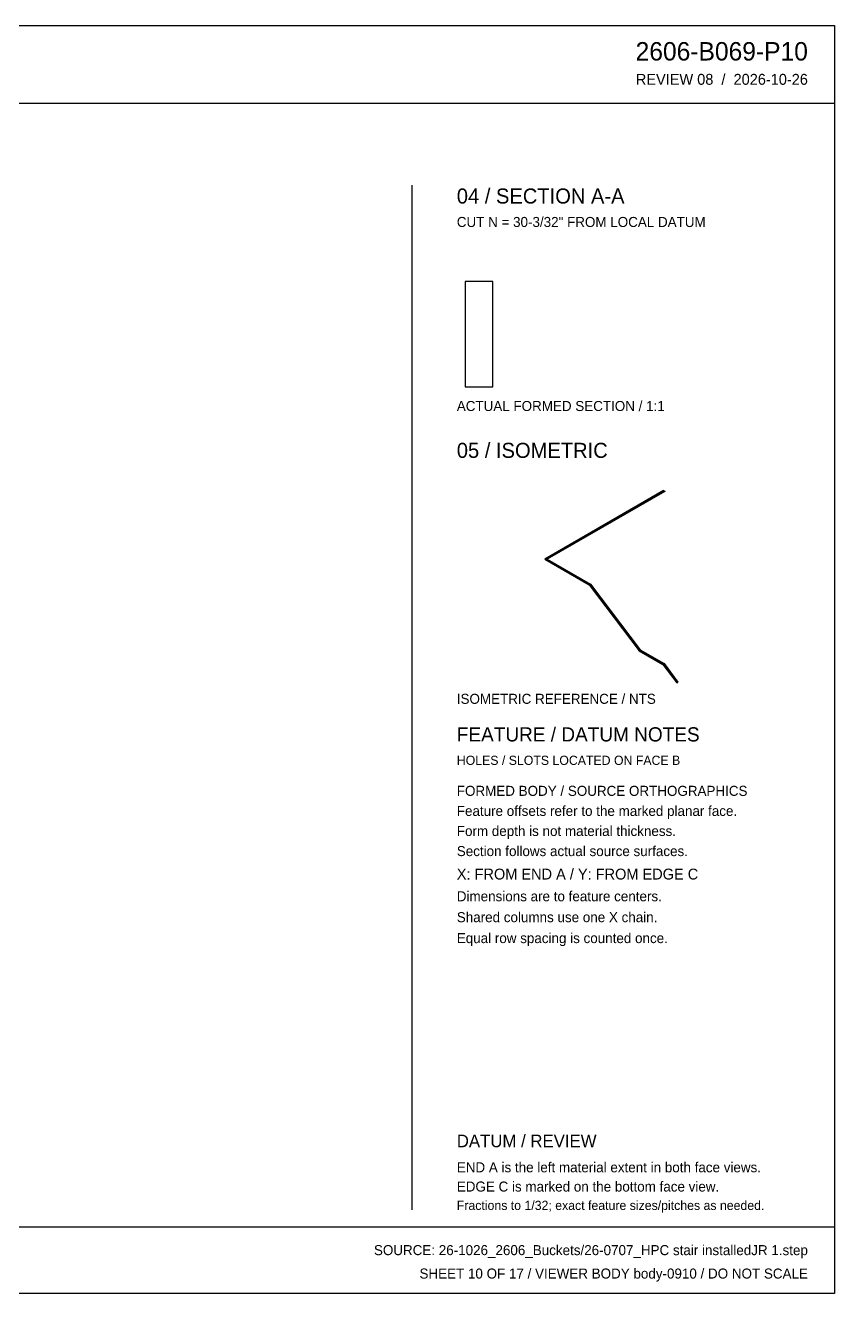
# Model space of a CAD drawing. Header units: inches. Extents: x 20 to 1442, y 20 to 926.
# Drawn here: x 863 to 1442, y 20 to 926 of the extents above; entities that cross this region are included whole.
import ezdxf
from ezdxf.enums import TextEntityAlignment as Align

# ---------------------------------------------------------------- set-up
doc = ezdxf.new("R2010")
doc.units = ezdxf.units.IN
doc.header["$MEASUREMENT"] = 0

msp = doc.modelspace()

# ---------------------------------------------------------------- linework, layer by layer
at = {"layer": 'OUTLINE'}
for p, q in [((20.31, 925.69), (1441.69, 925.69)), ((1441.69, 925.69), (1441.69, 20.31)), ((20.31, 870.15), (1441.69, 870.15)), ((1139.5, 811.62), (1139.5, 80.03)), ((1197.52, 742.94), (1177.72, 742.94)), ((1177.72, 742.94), (1177.72, 667.69)), ((1197.52, 667.69), (1197.52, 742.94)), ((1177.72, 667.69), (1197.52, 667.69)), ((1319.47, 593.64), (1234.75, 544.73)), ((1319.47, 593.51), (1234.75, 544.59)), ((1320.28, 593.17), (1236.37, 544.73)), ((1320.28, 593.04), (1236.37, 544.59)), ((1319.47, 593.51), (1319.47, 593.64)), ((1319.47, 593.64), (1320.28, 593.17)), ((1320.28, 593.04), (1319.47, 593.51)), ((1320.28, 593.17), (1320.28, 593.04)), ((1234.75, 544.73), (1266.45, 526.43)), ((1236.37, 544.73), (1234.75, 544.73)), ((1234.75, 544.73), (1234.75, 544.59)), ((1234.75, 544.59), (1236.37, 544.59)), ((1234.75, 544.59), (1266.41, 526.31)), ((1236.11, 543.99), (1236.1, 543.98)), ((1236.1, 543.98), (1236.1, 543.98)), ((1236.1, 543.98), (1236.1, 543.98)), ((1236.1, 543.98), (1236.1, 543.98)), ((1236.1, 543.98), (1236.1, 543.97)), ((1236.1, 543.97), (1236.1, 543.97)), ((1236.1, 543.97), (1236.1, 543.97)), ((1236.1, 543.97), (1236.1, 543.97)), ((1236.1, 543.97), (1236.1, 543.96)), ((1236.1, 543.96), (1236.1, 543.96)), ((1236.1, 543.96), (1236.1, 543.96)), ((1236.1, 543.96), (1236.1, 543.95)), ((1236.1, 543.95), (1236.1, 543.95)), ((1236.1, 543.95), (1236.1, 543.95)), ((1236.1, 543.95), (1236.1, 543.95)), ((1236.1, 543.95), (1236.1, 543.94)), ((1236.1, 543.94), (1236.1, 543.94)), ((1236.1, 543.94), (1236.1, 543.94)), ((1236.1, 543.94), (1236.1, 543.94)), ((1236.1, 543.94), (1236.11, 543.93)), ((1236.12, 544), (1236.11, 543.99)), ((1236.11, 543.99), (1236.11, 543.99)), ((1236.11, 543.99), (1236.11, 543.99)), ((1236.11, 543.99), (1236.11, 543.99)), ((1236.11, 543.93), (1236.11, 543.93)), ((1236.11, 543.93), (1236.11, 543.93)), ((1236.11, 543.93), (1236.11, 543.93)), ((1236.11, 543.93), (1236.12, 543.92)), ((1236.16, 544.02), (1236.12, 544)), ((1236.12, 544), (1236.12, 544)), ((1236.12, 544), (1236.12, 544)), ((1236.13, 544), (1236.12, 544)), ((1236.12, 543.92), (1236.12, 543.92)), ((1236.12, 543.92), (1236.12, 543.92)), ((1236.12, 543.92), (1236.13, 543.92)), ((1236.14, 544.01), (1236.13, 544)), ((1236.13, 544), (1236.13, 544)), ((1236.13, 543.92), (1236.13, 543.92)), ((1236.13, 543.92), (1236.14, 543.91)), ((1236.14, 544.1), (1236.14, 544.11)), ((1236.14, 544.11), (1236.15, 544.11)), ((1236.14, 544.09), (1236.14, 544.1)), ((1236.14, 544.1), (1236.14, 544.1)), ((1236.14, 544.1), (1236.14, 544.1)), ((1236.14, 544.1), (1236.14, 544.1)), ((1236.14, 544.1), (1236.14, 544.1)), ((1236.14, 544.1), (1236.14, 544.1)), ((1236.14, 544.08), (1236.14, 544.09)), ((1236.14, 544.09), (1236.14, 544.09)), ((1236.14, 544.09), (1236.14, 544.09)), ((1236.14, 544.09), (1236.14, 544.09)), ((1236.14, 544.09), (1236.14, 544.09)), ((1236.14, 544.09), (1236.14, 544.09)), ((1236.14, 544.09), (1236.14, 544.09)), ((1236.15, 544.08), (1236.14, 544.08)), ((1236.14, 544.08), (1236.14, 544.08)), ((1236.14, 544.08), (1236.14, 544.08)), ((1236.15, 544.02), (1236.14, 544.01)), ((1236.15, 544.01), (1236.14, 544.01)), ((1236.14, 544.01), (1236.14, 544.01)), ((1236.14, 544.01), (1236.14, 544.01)), ((1236.14, 544.01), (1236.14, 544.01)), ((1236.14, 544.01), (1236.14, 544.01)), ((1236.14, 544.01), (1236.14, 544.01)), ((1236.14, 544.01), (1236.14, 544.01)), ((1236.14, 544.01), (1236.14, 544.01)), ((1236.14, 544.01), (1236.14, 544.01)), ((1236.14, 544.01), (1236.14, 544)), ((1236.14, 544), (1236.14, 544)), ((1236.14, 544), (1236.14, 544)), ((1236.14, 544), (1236.14, 544)), ((1236.14, 544), (1236.14, 544)), ((1236.14, 544), (1236.14, 544)), ((1236.14, 544), (1236.14, 543.99)), ((1236.14, 543.99), (1236.14, 543.99)), ((1236.14, 543.99), (1236.14, 543.99)), ((1236.14, 543.99), (1236.14, 543.99)), ((1236.14, 543.99), (1236.15, 543.99)), ((1236.14, 543.91), (1236.14, 543.91)), ((1236.14, 543.91), (1236.14, 543.91)), ((1236.14, 543.91), (1236.15, 543.91)), ((1236.15, 544.11), (1236.16, 544.12)), ((1236.15, 544.11), (1236.15, 544.11)), ((1236.15, 544.11), (1236.15, 544.11)), ((1236.15, 544.11), (1236.15, 544.11)), ((1236.15, 544.11), (1236.15, 544.11)), ((1236.15, 544.11), (1236.15, 544.11)), ((1236.15, 544.11), (1236.15, 544.11)), ((1236.15, 544.07), (1236.15, 544.08)), ((1236.15, 544.08), (1236.15, 544.08)), ((1236.15, 544.08), (1236.15, 544.08)), ((1236.15, 544.08), (1236.15, 544.08)), ((1236.16, 544.07), (1236.15, 544.07)), ((1236.15, 544.07), (1236.15, 544.07)), ((1236.15, 544.07), (1236.15, 544.07)), ((1236.16, 544.02), (1236.15, 544.02)), ((1236.15, 544.02), (1236.15, 544.02)), ((1236.15, 544.02), (1236.15, 544.02)), ((1236.15, 544.02), (1236.15, 544.02)), ((1236.15, 544.02), (1236.15, 544.02)), ((1236.15, 544.02), (1236.15, 544.02)), ((1236.15, 544.02), (1236.15, 544.02)), ((1236.16, 544.01), (1236.15, 544.01)), ((1236.15, 544.01), (1236.15, 544.01)), ((1236.15, 543.99), (1236.15, 543.99)), ((1236.15, 543.99), (1236.15, 543.99)), ((1236.15, 543.99), (1236.15, 543.98)), ((1236.15, 543.98), (1236.15, 543.98)), ((1236.15, 543.98), (1236.15, 543.98)), ((1236.15, 543.98), (1236.15, 543.98)), ((1236.15, 543.98), (1236.16, 543.98)), ((1236.15, 543.91), (1236.15, 543.91)), ((1236.15, 543.91), (1236.16, 543.91)), ((1236.16, 544.12), (1236.16, 544.12)), ((1236.16, 544.12), (1236.16, 544.12)), ((1236.16, 544.12), (1236.16, 544.12)), ((1236.16, 544.12), (1236.16, 544.12)), ((1236.16, 544.12), (1236.17, 544.12)), ((1236.16, 544.12), (1236.16, 544.02)), ((1236.17, 544.07), (1236.16, 544.07)), ((1236.16, 544.07), (1236.16, 544.07)), ((1236.16, 544.07), (1236.16, 544.07)), ((1236.16, 544.07), (1236.16, 544.07)), ((1236.16, 544.07), (1236.16, 544.07)), ((1236.17, 544.03), (1236.16, 544.03)), ((1236.16, 544.03), (1236.16, 544.03)), ((1236.16, 544.03), (1236.16, 544.03)), ((1236.16, 544.03), (1236.16, 544.03)), ((1236.16, 544.03), (1236.16, 544.02)), ((1236.17, 544.02), (1236.16, 544.01)), ((1236.16, 544.01), (1236.16, 544.01)), ((1236.16, 543.98), (1236.16, 543.98)), ((1236.16, 543.98), (1236.16, 543.98)), ((1236.16, 543.98), (1236.16, 543.98)), ((1236.16, 543.98), (1236.16, 543.98)), ((1236.16, 543.98), (1236.17, 543.97)), ((1236.16, 543.91), (1236.16, 543.91)), ((1236.16, 543.91), (1236.17, 543.9)), ((1236.17, 544.12), (1236.17, 544.12)), ((1236.17, 544.12), (1236.17, 544.12)), ((1236.17, 544.12), (1236.17, 544.12)), ((1236.17, 544.12), (1236.18, 544.12)), ((1236.17, 544.06), (1236.17, 544.07)), ((1236.18, 544.06), (1236.17, 544.06)), ((1236.17, 544.06), (1236.17, 544.06)), ((1236.17, 544.06), (1236.17, 544.06)), ((1236.18, 544.03), (1236.17, 544.03)), ((1236.17, 544.03), (1236.17, 544.03)), ((1236.17, 544.03), (1236.17, 544.03)), ((1236.17, 544.03), (1236.17, 544.03)), ((1236.18, 544.02), (1236.17, 544.02)), ((1236.17, 544.02), (1236.17, 544.02)), ((1236.17, 543.97), (1236.17, 543.97)), ((1236.17, 543.97), (1236.17, 543.97)), ((1236.17, 543.97), (1236.17, 543.97)), ((1236.17, 543.97), (1236.18, 543.97)), ((1236.17, 543.9), (1236.17, 543.9)), ((1236.17, 543.9), (1236.18, 543.9)), ((1236.18, 544.12), (1236.18, 544.12)), ((1236.18, 544.12), (1236.18, 544.12)), ((1236.18, 544.12), (1236.18, 544.12)), ((1236.18, 544.12), (1236.19, 544.12)), ((1236.19, 544.06), (1236.18, 544.06)), ((1236.18, 544.06), (1236.18, 544.06)), ((1236.18, 544.06), (1236.18, 544.06)), ((1236.18, 544.06), (1236.18, 544.06)), ((1236.19, 544.03), (1236.18, 544.03)), ((1236.18, 544.03), (1236.18, 544.03)), ((1236.18, 544.03), (1236.18, 544.03)), ((1236.18, 544.03), (1236.18, 544.03)), ((1236.19, 544.02), (1236.18, 544.02)), ((1236.18, 544.02), (1236.18, 544.02)), ((1236.18, 543.97), (1236.18, 543.97)), ((1236.18, 543.97), (1236.18, 543.97)), ((1236.18, 543.97), (1236.18, 543.97)), ((1236.18, 543.97), (1236.19, 543.97)), ((1236.18, 543.9), (1236.18, 543.9)), ((1236.18, 543.9), (1236.19, 543.9)), ((1236.19, 544.12), (1236.2, 544.12)), ((1236.19, 544.12), (1236.19, 544.12)), ((1236.19, 544.12), (1236.19, 544.12)), ((1236.2, 544.06), (1236.19, 544.06)), ((1236.19, 544.06), (1236.19, 544.06)), ((1236.19, 544.06), (1236.19, 544.06)), ((1236.2, 544.03), (1236.19, 544.03)), ((1236.19, 544.03), (1236.19, 544.03)), ((1236.19, 544.03), (1236.19, 544.03)), ((1236.2, 544.02), (1236.19, 544.02)), ((1236.19, 544.02), (1236.19, 544.02)), ((1236.19, 543.97), (1236.19, 543.97)), ((1236.19, 543.97), (1236.19, 543.97)), ((1236.19, 543.97), (1236.2, 543.97)), ((1236.19, 543.9), (1236.19, 543.9)), ((1236.19, 543.9), (1236.2, 543.9)), ((1236.2, 544.12), (1236.2, 544.12)), ((1236.2, 544.12), (1236.2, 544.12)), ((1236.2, 544.12), (1236.2, 544.12)), ((1236.2, 544.12), (1236.21, 544.12)), ((1236.21, 544.06), (1236.2, 544.06)), ((1236.2, 544.06), (1236.2, 544.06)), ((1236.2, 544.06), (1236.2, 544.06)), ((1236.2, 544.06), (1236.2, 544.06)), ((1236.21, 544.03), (1236.2, 544.03)), ((1236.2, 544.03), (1236.2, 544.03)), ((1236.2, 544.03), (1236.2, 544.03)), ((1236.2, 544.03), (1236.2, 544.03)), ((1236.21, 544.02), (1236.2, 544.02)), ((1236.2, 544.02), (1236.2, 544.02)), ((1236.2, 543.97), (1236.2, 543.97)), ((1236.2, 543.97), (1236.2, 543.97)), ((1236.2, 543.97), (1236.2, 543.97)), ((1236.2, 543.97), (1236.21, 543.97)), ((1236.2, 543.9), (1236.2, 543.9)), ((1236.2, 543.9), (1236.21, 543.9)), ((1236.21, 544.12), (1236.21, 544.12)), ((1236.21, 544.12), (1236.21, 544.12)), ((1236.21, 544.12), (1236.21, 544.12)), ((1236.21, 544.12), (1236.22, 544.12)), ((1236.22, 544.06), (1236.21, 544.06)), ((1236.21, 544.06), (1236.21, 544.06)), ((1236.21, 544.06), (1236.21, 544.06)), ((1236.21, 544.06), (1236.21, 544.06)), ((1236.22, 544.03), (1236.21, 544.03)), ((1236.21, 544.03), (1236.21, 544.03)), ((1236.21, 544.03), (1236.21, 544.03)), ((1236.21, 544.03), (1236.21, 544.03)), ((1236.22, 544.02), (1236.21, 544.02)), ((1236.21, 544.02), (1236.21, 544.02)), ((1236.21, 544.02), (1236.21, 544.02)), ((1236.21, 543.97), (1236.21, 543.97)), ((1236.21, 543.97), (1236.21, 543.97)), ((1236.21, 543.97), (1236.21, 543.97)), ((1236.21, 543.97), (1236.22, 543.97)), ((1236.21, 543.9), (1236.21, 543.9)), ((1236.21, 543.9), (1236.21, 543.9)), ((1236.21, 543.9), (1236.22, 543.9)), ((1236.22, 544.12), (1236.22, 544.12)), ((1236.22, 544.12), (1236.22, 544.12)), ((1236.22, 544.12), (1236.22, 544.12)), ((1236.22, 544.12), (1236.23, 544.12)), ((1236.23, 544.07), (1236.22, 544.07)), ((1236.22, 544.07), (1236.22, 544.06)), ((1236.22, 544.06), (1236.22, 544.06)), ((1236.22, 544.06), (1236.22, 544.06)), ((1236.23, 544.03), (1236.22, 544.03)), ((1236.22, 544.03), (1236.22, 544.03)), ((1236.22, 544.03), (1236.22, 544.03)), ((1236.22, 544.03), (1236.22, 544.03)), ((1236.23, 544.01), (1236.22, 544.02)), ((1236.22, 544.02), (1236.22, 544.02)), ((1236.22, 543.97), (1236.23, 543.98)), ((1236.22, 543.97), (1236.22, 543.97)), ((1236.22, 543.97), (1236.22, 543.97)), ((1236.22, 543.97), (1236.22, 543.97)), ((1236.22, 543.9), (1236.23, 543.91)), ((1236.22, 543.9), (1236.22, 543.9)), ((1236.23, 544.12), (1236.23, 544.12)), ((1236.23, 544.12), (1236.23, 544.12)), ((1236.23, 544.12), (1236.23, 544.12)), ((1236.23, 544.12), (1236.23, 544.12)), ((1236.23, 544.12), (1236.24, 544.11)), ((1236.23, 544.07), (1236.23, 544.07)), ((1236.23, 544.07), (1236.23, 544.07)), ((1236.23, 544.07), (1236.23, 544.07)), ((1236.23, 544.07), (1236.23, 544.07)), ((1236.24, 544.07), (1236.23, 544.07)), ((1236.23, 544.07), (1236.23, 543.98)), ((1236.23, 544.02), (1236.23, 544.03)), ((1236.23, 544.03), (1236.23, 544.03)), ((1236.23, 544.03), (1236.23, 544.03)), ((1236.23, 544.03), (1236.23, 544.03)), ((1236.24, 544.02), (1236.23, 544.02)), ((1236.24, 544.01), (1236.23, 544.01)), ((1236.23, 544.01), (1236.23, 544.01)), ((1236.23, 543.98), (1236.24, 543.98)), ((1236.23, 543.98), (1236.27, 543.92)), ((1236.23, 543.98), (1236.23, 543.98)), ((1236.23, 543.98), (1236.23, 543.98)), ((1236.23, 543.98), (1236.23, 543.98)), ((1236.23, 543.98), (1236.23, 543.98)), ((1236.23, 543.91), (1236.23, 543.91)), ((1236.23, 543.91), (1236.24, 543.91)), ((1236.24, 544.11), (1236.24, 544.11)), ((1236.24, 544.11), (1236.24, 544.11)), ((1236.24, 544.11), (1236.24, 544.11)), ((1236.24, 544.11), (1236.24, 544.11)), ((1236.24, 544.11), (1236.24, 544.11)), ((1236.24, 544.11), (1236.25, 544.11)), ((1236.25, 544.08), (1236.24, 544.08)), ((1236.24, 544.08), (1236.24, 544.08)), ((1236.24, 544.08), (1236.24, 544.08)), ((1236.24, 544.08), (1236.24, 544.07)), ((1236.24, 544.07), (1236.24, 544.07)), ((1236.24, 544.07), (1236.24, 544.07)), ((1236.25, 544.02), (1236.24, 544.02)), ((1236.24, 544.02), (1236.24, 544.02)), ((1236.24, 544.02), (1236.24, 544.02)), ((1236.24, 544.02), (1236.24, 544.02)), ((1236.24, 544.02), (1236.24, 544.02)), ((1236.24, 544.02), (1236.24, 544.02)), ((1236.25, 544.01), (1236.24, 544.01)), ((1236.24, 544.01), (1236.24, 544.01)), ((1236.24, 543.98), (1236.24, 543.99)), ((1236.24, 543.99), (1236.24, 543.99)), ((1236.24, 543.99), (1236.25, 543.99)), ((1236.24, 543.98), (1236.24, 543.98)), ((1236.24, 543.98), (1236.24, 543.98)), ((1236.24, 543.98), (1236.24, 543.98)), ((1236.24, 543.91), (1236.24, 543.91)), ((1236.24, 543.91), (1236.25, 543.91)), ((1236.25, 544.11), (1236.25, 544.11)), ((1236.25, 544.11), (1236.25, 544.1)), ((1236.25, 544.1), (1236.25, 544.1)), ((1236.25, 544.1), (1236.25, 544.1)), ((1236.25, 544.1), (1236.25, 544.1)), ((1236.25, 544.1), (1236.25, 544.1)), ((1236.25, 544.1), (1236.25, 544.1)), ((1236.25, 544.1), (1236.25, 544.09)), ((1236.25, 544.09), (1236.25, 544.09)), ((1236.25, 544.09), (1236.25, 544.09)), ((1236.25, 544.09), (1236.25, 544.09)), ((1236.25, 544.09), (1236.25, 544.09)), ((1236.25, 544.09), (1236.25, 544.09)), ((1236.25, 544.09), (1236.25, 544.09)), ((1236.25, 544.09), (1236.25, 544.08)), ((1236.25, 544.08), (1236.25, 544.08)), ((1236.25, 544.08), (1236.25, 544.08)), ((1236.25, 544.08), (1236.25, 544.08)), ((1236.25, 544.01), (1236.25, 544.02)), ((1236.25, 544), (1236.25, 544.01)), ((1236.25, 544.01), (1236.25, 544.01)), ((1236.25, 544.01), (1236.25, 544.01)), ((1236.25, 544.01), (1236.25, 544.01)), ((1236.25, 544.01), (1236.25, 544.01)), ((1236.25, 544.01), (1236.25, 544.01)), ((1236.25, 544.01), (1236.25, 544.01)), ((1236.26, 544), (1236.25, 544.01)), ((1236.25, 544.01), (1236.25, 544.01)), ((1236.25, 544.01), (1236.25, 544.01)), ((1236.25, 543.99), (1236.25, 544)), ((1236.25, 544), (1236.25, 544)), ((1236.25, 544), (1236.25, 544)), ((1236.25, 544), (1236.25, 544)), ((1236.25, 544), (1236.25, 544)), ((1236.25, 544), (1236.25, 544)), ((1236.25, 543.99), (1236.25, 543.99)), ((1236.25, 543.99), (1236.25, 543.99)), ((1236.25, 543.99), (1236.25, 543.99)), ((1236.25, 543.99), (1236.25, 543.99)), ((1236.25, 543.91), (1236.26, 543.92)), ((1236.25, 543.91), (1236.25, 543.91)), ((1236.25, 543.91), (1236.25, 543.91)), ((1236.27, 544), (1236.26, 544)), ((1236.26, 544), (1236.26, 544)), ((1236.26, 543.92), (1236.26, 543.92)), ((1236.26, 543.92), (1236.27, 543.92)), ((1236.28, 543.99), (1236.27, 544)), ((1236.27, 544), (1236.27, 544)), ((1236.27, 544), (1236.27, 544)), ((1236.27, 543.92), (1236.28, 543.93)), ((1236.27, 543.92), (1236.27, 543.92)), ((1236.27, 543.92), (1236.27, 543.92)), ((1236.29, 543.98), (1236.28, 543.99)), ((1236.28, 543.99), (1236.28, 543.99)), ((1236.28, 543.99), (1236.28, 543.99)), ((1236.28, 543.99), (1236.28, 543.99)), ((1236.28, 543.93), (1236.29, 543.94)), ((1236.28, 543.93), (1236.28, 543.93)), ((1236.28, 543.93), (1236.28, 543.93)), ((1236.28, 543.93), (1236.28, 543.93)), ((1236.29, 543.97), (1236.29, 543.98)), ((1236.29, 543.98), (1236.29, 543.98)), ((1236.29, 543.98), (1236.29, 543.98)), ((1236.29, 543.98), (1236.29, 543.98)), ((1236.3, 543.96), (1236.29, 543.97)), ((1236.29, 543.97), (1236.29, 543.97)), ((1236.29, 543.97), (1236.29, 543.97)), ((1236.29, 543.97), (1236.29, 543.97)), ((1236.29, 543.95), (1236.3, 543.96)), ((1236.29, 543.94), (1236.29, 543.95)), ((1236.29, 543.95), (1236.29, 543.95)), ((1236.29, 543.95), (1236.29, 543.95)), ((1236.29, 543.95), (1236.29, 543.95)), ((1236.29, 543.94), (1236.29, 543.94)), ((1236.29, 543.94), (1236.29, 543.94)), ((1236.29, 543.94), (1236.29, 543.94)), ((1236.3, 543.96), (1236.3, 543.96)), ((1236.3, 543.96), (1236.3, 543.96)), ((1236.37, 544.59), (1236.37, 544.73)), ((1236.37, 544.73), (1267.25, 526.89)), ((1236.37, 544.59), (1267.22, 526.78)), ((1236.57, 544.25), (1236.56, 544.25)), ((1236.56, 544.25), (1236.56, 544.25)), ((1236.56, 544.25), (1236.56, 544.24)), ((1236.56, 544.24), (1236.56, 544.24)), ((1236.56, 544.24), (1236.56, 544.24)), ((1236.56, 544.24), (1236.56, 544.23)), ((1236.56, 544.23), (1236.56, 544.23)), ((1236.56, 544.23), (1236.56, 544.23)), ((1236.56, 544.23), (1236.56, 544.23)), ((1236.56, 544.23), (1236.56, 544.22)), ((1236.56, 544.22), (1236.56, 544.22)), ((1236.56, 544.22), (1236.56, 544.22)), ((1236.56, 544.22), (1236.56, 544.21)), ((1236.56, 544.21), (1236.56, 544.21)), ((1236.56, 544.21), (1236.56, 544.21)), ((1236.56, 544.21), (1236.56, 544.21)), ((1236.56, 544.21), (1236.56, 544.2)), ((1236.56, 544.2), (1236.57, 544.2)), ((1236.58, 544.26), (1236.57, 544.26)), ((1236.57, 544.26), (1236.57, 544.26)), ((1236.57, 544.26), (1236.57, 544.25)), ((1236.57, 544.25), (1236.57, 544.25)), ((1236.57, 544.2), (1236.57, 544.2)), ((1236.57, 544.2), (1236.57, 544.2)), ((1236.57, 544.2), (1236.57, 544.19)), ((1236.57, 544.19), (1236.58, 544.19)), ((1236.59, 544.27), (1236.58, 544.27)), ((1236.58, 544.27), (1236.58, 544.26)), ((1236.58, 544.26), (1236.58, 544.26)), ((1236.58, 544.19), (1236.58, 544.19)), ((1236.58, 544.19), (1236.58, 544.19)), ((1236.58, 544.19), (1236.59, 544.19)), ((1236.62, 544.29), (1236.59, 544.27)), ((1236.6, 544.27), (1236.59, 544.27)), ((1236.59, 544.27), (1236.59, 544.27)), ((1236.59, 544.27), (1236.59, 544.27)), ((1236.59, 544.19), (1236.59, 544.18)), ((1236.59, 544.18), (1236.59, 544.18)), ((1236.59, 544.18), (1236.6, 544.18)), ((1236.6, 544.36), (1236.6, 544.37)), ((1236.6, 544.37), (1236.6, 544.37)), ((1236.6, 544.37), (1236.6, 544.37)), ((1236.6, 544.37), (1236.6, 544.37)), ((1236.6, 544.37), (1236.61, 544.37)), ((1236.6, 544.35), (1236.6, 544.36)), ((1236.6, 544.36), (1236.6, 544.36)), ((1236.6, 544.36), (1236.6, 544.36)), ((1236.6, 544.36), (1236.6, 544.36)), ((1236.6, 544.36), (1236.6, 544.36)), ((1236.6, 544.36), (1236.6, 544.36)), ((1236.61, 544.35), (1236.6, 544.35)), ((1236.6, 544.35), (1236.6, 544.35)), ((1236.6, 544.35), (1236.6, 544.35)), ((1236.6, 544.35), (1236.6, 544.35)), ((1236.6, 544.35), (1236.6, 544.35)), ((1236.61, 544.28), (1236.6, 544.28)), ((1236.6, 544.28), (1236.6, 544.28)), ((1236.6, 544.28), (1236.6, 544.28)), ((1236.6, 544.28), (1236.6, 544.27)), ((1236.61, 544.28), (1236.6, 544.28)), ((1236.6, 544.28), (1236.6, 544.27)), ((1236.6, 544.27), (1236.6, 544.27)), ((1236.6, 544.27), (1236.6, 544.27)), ((1236.6, 544.27), (1236.6, 544.27)), ((1236.6, 544.27), (1236.6, 544.27)), ((1236.6, 544.27), (1236.6, 544.27)), ((1236.6, 544.27), (1236.6, 544.27)), ((1236.6, 544.27), (1236.6, 544.26)), ((1236.6, 544.27), (1236.6, 544.27)), ((1236.6, 544.26), (1236.6, 544.26)), ((1236.6, 544.26), (1236.6, 544.26)), ((1236.6, 544.26), (1236.6, 544.26)), ((1236.6, 544.26), (1236.6, 544.26)), ((1236.6, 544.26), (1236.61, 544.26)), ((1236.6, 544.18), (1236.6, 544.18)), ((1236.6, 544.18), (1236.6, 544.18)), ((1236.6, 544.18), (1236.61, 544.18)), ((1236.61, 544.37), (1236.61, 544.38)), ((1236.61, 544.38), (1236.61, 544.38)), ((1236.61, 544.38), (1236.61, 544.38)), ((1236.61, 544.38), (1236.61, 544.38)), ((1236.61, 544.38), (1236.62, 544.38)), ((1236.61, 544.37), (1236.61, 544.37)), ((1236.61, 544.37), (1236.61, 544.37)), ((1236.61, 544.34), (1236.61, 544.35)), ((1236.61, 544.35), (1236.61, 544.35)), ((1236.62, 544.34), (1236.61, 544.34)), ((1236.61, 544.34), (1236.61, 544.34)), ((1236.61, 544.34), (1236.61, 544.34)), ((1236.61, 544.34), (1236.61, 544.34)), ((1236.61, 544.34), (1236.61, 544.34)), ((1236.62, 544.29), (1236.61, 544.29)), ((1236.61, 544.29), (1236.61, 544.29)), ((1236.61, 544.29), (1236.61, 544.29)), ((1236.61, 544.29), (1236.61, 544.28)), ((1236.61, 544.28), (1236.61, 544.28)), ((1236.61, 544.28), (1236.61, 544.28)), ((1236.61, 544.28), (1236.61, 544.28)), ((1236.62, 544.28), (1236.61, 544.28)), ((1236.61, 544.28), (1236.61, 544.28)), ((1236.61, 544.26), (1236.61, 544.25)), ((1236.61, 544.25), (1236.61, 544.25)), ((1236.61, 544.25), (1236.61, 544.25)), ((1236.61, 544.25), (1236.61, 544.25)), ((1236.61, 544.25), (1236.61, 544.25)), ((1236.61, 544.25), (1236.61, 544.25)), ((1236.61, 544.25), (1236.62, 544.25)), ((1236.61, 544.18), (1236.61, 544.17)), ((1236.61, 544.17), (1236.62, 544.17)), ((1236.62, 544.38), (1236.63, 544.39)), ((1236.62, 544.38), (1236.62, 544.38)), ((1236.62, 544.38), (1236.62, 544.38)), ((1236.62, 544.38), (1236.62, 544.38)), ((1236.62, 544.38), (1236.62, 544.29)), ((1236.62, 544.38), (1236.62, 544.38)), ((1236.62, 544.33), (1236.62, 544.34)), ((1236.62, 544.34), (1236.62, 544.34)), ((1236.62, 544.34), (1236.62, 544.34)), ((1236.63, 544.33), (1236.62, 544.33)), ((1236.62, 544.33), (1236.62, 544.33)), ((1236.62, 544.29), (1236.62, 544.29)), ((1236.63, 544.29), (1236.62, 544.29)), ((1236.62, 544.29), (1236.62, 544.29)), ((1236.62, 544.29), (1236.62, 544.29)), ((1236.62, 544.29), (1236.62, 544.29)), ((1236.63, 544.28), (1236.62, 544.28)), ((1236.62, 544.28), (1236.62, 544.28)), ((1236.62, 544.25), (1236.62, 544.25)), ((1236.62, 544.25), (1236.62, 544.24)), ((1236.62, 544.24), (1236.62, 544.24)), ((1236.62, 544.24), (1236.62, 544.24)), ((1236.62, 544.24), (1236.63, 544.24)), ((1236.62, 544.17), (1236.62, 544.17)), ((1236.62, 544.17), (1236.63, 544.17)), ((1236.63, 544.39), (1236.63, 544.39)), ((1236.63, 544.39), (1236.63, 544.39)), ((1236.63, 544.39), (1236.63, 544.39)), ((1236.63, 544.39), (1236.64, 544.39)), ((1236.64, 544.33), (1236.63, 544.33)), ((1236.63, 544.33), (1236.63, 544.33)), ((1236.63, 544.33), (1236.63, 544.33)), ((1236.63, 544.33), (1236.63, 544.33)), ((1236.64, 544.3), (1236.63, 544.3)), ((1236.63, 544.3), (1236.63, 544.3)), ((1236.63, 544.3), (1236.63, 544.3)), ((1236.63, 544.3), (1236.63, 544.29)), ((1236.64, 544.28), (1236.63, 544.28)), ((1236.63, 544.28), (1236.63, 544.28)), ((1236.63, 544.24), (1236.63, 544.24)), ((1236.63, 544.24), (1236.63, 544.24)), ((1236.63, 544.24), (1236.63, 544.24)), ((1236.63, 544.24), (1236.64, 544.24)), ((1236.63, 544.17), (1236.63, 544.17)), ((1236.63, 544.17), (1236.64, 544.17)), ((1236.64, 544.39), (1236.64, 544.39)), ((1236.64, 544.39), (1236.64, 544.39)), ((1236.64, 544.39), (1236.64, 544.39)), ((1236.64, 544.39), (1236.65, 544.39)), ((1236.65, 544.33), (1236.64, 544.33)), ((1236.64, 544.33), (1236.64, 544.33)), ((1236.64, 544.33), (1236.64, 544.33)), ((1236.64, 544.33), (1236.64, 544.33)), ((1236.65, 544.3), (1236.64, 544.3)), ((1236.64, 544.3), (1236.64, 544.3)), ((1236.64, 544.3), (1236.64, 544.3)), ((1236.64, 544.3), (1236.64, 544.3)), ((1236.65, 544.28), (1236.64, 544.28)), ((1236.64, 544.28), (1236.64, 544.28)), ((1236.64, 544.24), (1236.64, 544.24)), ((1236.64, 544.24), (1236.64, 544.24)), ((1236.64, 544.24), (1236.64, 544.24)), ((1236.64, 544.24), (1236.65, 544.24)), ((1236.64, 544.17), (1236.64, 544.17)), ((1236.64, 544.17), (1236.65, 544.17)), ((1236.65, 544.39), (1236.65, 544.39)), ((1236.65, 544.39), (1236.65, 544.39)), ((1236.65, 544.39), (1236.65, 544.39)), ((1236.65, 544.39), (1236.66, 544.39)), ((1236.66, 544.33), (1236.65, 544.33)), ((1236.65, 544.33), (1236.65, 544.33)), ((1236.65, 544.33), (1236.65, 544.33)), ((1236.65, 544.33), (1236.65, 544.33)), ((1236.66, 544.3), (1236.65, 544.3)), ((1236.65, 544.3), (1236.65, 544.3)), ((1236.65, 544.3), (1236.65, 544.3)), ((1236.65, 544.3), (1236.65, 544.3)), ((1236.66, 544.28), (1236.65, 544.28)), ((1236.65, 544.28), (1236.65, 544.28)), ((1236.65, 544.24), (1236.65, 544.24)), ((1236.65, 544.24), (1236.65, 544.24)), ((1236.65, 544.24), (1236.65, 544.24)), ((1236.65, 544.24), (1236.66, 544.24)), ((1236.65, 544.17), (1236.65, 544.17)), ((1236.65, 544.17), (1236.66, 544.17)), ((1236.66, 544.39), (1236.66, 544.39)), ((1236.66, 544.39), (1236.66, 544.39)), ((1236.66, 544.39), (1236.66, 544.39)), ((1236.66, 544.39), (1236.67, 544.39)), ((1236.67, 544.33), (1236.66, 544.33)), ((1236.66, 544.33), (1236.66, 544.33)), ((1236.66, 544.33), (1236.66, 544.33)), ((1236.66, 544.33), (1236.66, 544.33)), ((1236.67, 544.3), (1236.66, 544.3)), ((1236.66, 544.3), (1236.66, 544.3)), ((1236.66, 544.3), (1236.66, 544.3)), ((1236.66, 544.3), (1236.66, 544.3)), ((1236.67, 544.28), (1236.66, 544.28)), ((1236.66, 544.28), (1236.66, 544.28)), ((1236.66, 544.24), (1236.66, 544.24)), ((1236.66, 544.24), (1236.66, 544.24)), ((1236.66, 544.24), (1236.66, 544.24)), ((1236.66, 544.24), (1236.67, 544.24)), ((1236.66, 544.17), (1236.66, 544.17)), ((1236.66, 544.17), (1236.67, 544.17)), ((1236.67, 544.39), (1236.67, 544.39)), ((1236.67, 544.39), (1236.67, 544.39)), ((1236.67, 544.39), (1236.67, 544.39)), ((1236.67, 544.39), (1236.68, 544.39)), ((1236.68, 544.33), (1236.67, 544.33)), ((1236.67, 544.33), (1236.67, 544.33)), ((1236.67, 544.33), (1236.67, 544.33)), ((1236.67, 544.33), (1236.67, 544.33)), ((1236.68, 544.3), (1236.67, 544.3)), ((1236.67, 544.3), (1236.67, 544.3)), ((1236.67, 544.3), (1236.67, 544.3)), ((1236.67, 544.3), (1236.67, 544.3)), ((1236.68, 544.28), (1236.67, 544.28)), ((1236.67, 544.28), (1236.67, 544.28)), ((1236.67, 544.24), (1236.67, 544.24)), ((1236.67, 544.24), (1236.67, 544.24)), ((1236.67, 544.24), (1236.67, 544.24)), ((1236.67, 544.24), (1236.68, 544.24)), ((1236.67, 544.17), (1236.67, 544.17)), ((1236.67, 544.17), (1236.68, 544.17)), ((1236.68, 544.39), (1236.68, 544.39)), ((1236.68, 544.39), (1236.68, 544.39)), ((1236.68, 544.39), (1236.68, 544.39)), ((1236.68, 544.39), (1236.69, 544.39)), ((1236.69, 544.33), (1236.68, 544.33)), ((1236.68, 544.33), (1236.68, 544.33)), ((1236.68, 544.33), (1236.68, 544.33)), ((1236.68, 544.33), (1236.68, 544.33)), ((1236.69, 544.29), (1236.68, 544.3)), ((1236.68, 544.3), (1236.68, 544.3)), ((1236.68, 544.3), (1236.68, 544.3)), ((1236.68, 544.3), (1236.68, 544.3)), ((1236.69, 544.28), (1236.68, 544.28)), ((1236.68, 544.28), (1236.68, 544.28)), ((1236.68, 544.24), (1236.68, 544.24)), ((1236.68, 544.24), (1236.68, 544.24)), ((1236.68, 544.24), (1236.68, 544.24)), ((1236.68, 544.24), (1236.69, 544.24)), ((1236.68, 544.17), (1236.68, 544.17)), ((1236.68, 544.17), (1236.69, 544.17)), ((1236.69, 544.39), (1236.69, 544.38)), ((1236.69, 544.38), (1236.69, 544.38)), ((1236.69, 544.38), (1236.69, 544.38)), ((1236.69, 544.38), (1236.7, 544.38)), ((1236.7, 544.34), (1236.69, 544.34)), ((1236.69, 544.34), (1236.69, 544.33)), ((1236.69, 544.33), (1236.69, 544.33)), ((1236.69, 544.33), (1236.69, 544.33)), ((1236.7, 544.29), (1236.69, 544.29)), ((1236.69, 544.29), (1236.69, 544.29)), ((1236.69, 544.29), (1236.69, 544.29)), ((1236.69, 544.29), (1236.69, 544.29)), ((1236.7, 544.28), (1236.69, 544.28)), ((1236.69, 544.28), (1236.69, 544.28)), ((1236.69, 544.28), (1236.69, 544.28)), ((1236.69, 544.24), (1236.7, 544.25)), ((1236.69, 544.24), (1236.69, 544.24)), ((1236.69, 544.24), (1236.69, 544.24)), ((1236.69, 544.24), (1236.69, 544.24)), ((1236.69, 544.17), (1236.69, 544.17)), ((1236.69, 544.17), (1236.69, 544.17)), ((1236.69, 544.17), (1236.7, 544.17)), ((1236.7, 544.38), (1236.7, 544.38)), ((1236.7, 544.38), (1236.7, 544.38)), ((1236.7, 544.38), (1236.7, 544.38)), ((1236.7, 544.38), (1236.7, 544.38)), ((1236.7, 544.38), (1236.7, 544.38)), ((1236.7, 544.38), (1236.71, 544.37)), ((1236.71, 544.34), (1236.7, 544.34)), ((1236.7, 544.34), (1236.7, 544.34)), ((1236.7, 544.34), (1236.7, 544.34)), ((1236.7, 544.34), (1236.7, 544.34)), ((1236.7, 544.34), (1236.7, 544.34)), ((1236.7, 544.34), (1236.7, 544.34)), ((1236.7, 544.34), (1236.7, 544.25)), ((1236.7, 544.28), (1236.7, 544.29)), ((1236.7, 544.29), (1236.7, 544.29)), ((1236.7, 544.29), (1236.7, 544.29)), ((1236.7, 544.29), (1236.7, 544.29)), ((1236.7, 544.29), (1236.7, 544.29)), ((1236.71, 544.28), (1236.7, 544.28)), ((1236.7, 544.28), (1236.7, 544.28)), ((1236.71, 544.28), (1236.7, 544.28)), ((1236.7, 544.25), (1236.7, 544.25)), ((1236.7, 544.25), (1236.7, 544.25)), ((1236.7, 544.25), (1236.7, 544.25)), ((1236.7, 544.25), (1236.7, 544.25)), ((1236.7, 544.25), (1236.7, 544.25)), ((1236.7, 544.25), (1236.71, 544.25)), ((1236.7, 544.25), (1236.73, 544.19)), ((1236.7, 544.17), (1236.7, 544.18)), ((1236.7, 544.18), (1236.71, 544.18)), ((1236.71, 544.37), (1236.71, 544.37)), ((1236.71, 544.37), (1236.71, 544.37)), ((1236.71, 544.37), (1236.71, 544.37)), ((1236.71, 544.37), (1236.71, 544.37)), ((1236.71, 544.37), (1236.71, 544.37)), ((1236.71, 544.37), (1236.71, 544.37)), ((1236.71, 544.37), (1236.71, 544.36)), ((1236.71, 544.36), (1236.71, 544.36)), ((1236.71, 544.36), (1236.71, 544.36)), ((1236.71, 544.36), (1236.71, 544.36)), ((1236.71, 544.36), (1236.71, 544.36)), ((1236.71, 544.36), (1236.71, 544.36)), ((1236.71, 544.36), (1236.71, 544.35)), ((1236.71, 544.35), (1236.71, 544.35)), ((1236.71, 544.35), (1236.71, 544.35)), ((1236.71, 544.35), (1236.71, 544.35)), ((1236.71, 544.35), (1236.71, 544.35)), ((1236.71, 544.35), (1236.71, 544.35)), ((1236.71, 544.35), (1236.71, 544.35)), ((1236.71, 544.35), (1236.71, 544.34)), ((1236.71, 544.27), (1236.71, 544.28)), ((1236.71, 544.27), (1236.71, 544.28)), ((1236.71, 544.28), (1236.71, 544.28)), ((1236.71, 544.28), (1236.71, 544.28)), ((1236.71, 544.28), (1236.71, 544.28)), ((1236.71, 544.28), (1236.71, 544.28)), ((1236.71, 544.28), (1236.71, 544.28)), ((1236.72, 544.27), (1236.71, 544.27)), ((1236.71, 544.26), (1236.71, 544.27)), ((1236.71, 544.27), (1236.71, 544.27)), ((1236.71, 544.27), (1236.71, 544.27)), ((1236.71, 544.27), (1236.71, 544.27)), ((1236.71, 544.27), (1236.71, 544.27)), ((1236.71, 544.27), (1236.71, 544.27)), ((1236.71, 544.27), (1236.71, 544.27)), ((1236.71, 544.25), (1236.71, 544.26)), ((1236.71, 544.26), (1236.71, 544.26)), ((1236.71, 544.26), (1236.71, 544.26)), ((1236.71, 544.26), (1236.71, 544.26)), ((1236.71, 544.26), (1236.71, 544.26)), ((1236.71, 544.26), (1236.71, 544.26)), ((1236.71, 544.25), (1236.71, 544.25)), ((1236.71, 544.18), (1236.71, 544.18)), ((1236.71, 544.18), (1236.72, 544.18)), ((1236.73, 544.27), (1236.72, 544.27)), ((1236.72, 544.27), (1236.72, 544.27)), ((1236.72, 544.27), (1236.72, 544.27)), ((1236.72, 544.18), (1236.73, 544.19)), ((1236.72, 544.18), (1236.72, 544.18)), ((1236.72, 544.18), (1236.72, 544.18)), ((1236.73, 544.26), (1236.73, 544.27)), ((1236.73, 544.27), (1236.73, 544.27)), ((1236.74, 544.26), (1236.73, 544.26)), ((1236.73, 544.19), (1236.73, 544.19)), ((1236.73, 544.19), (1236.73, 544.19)), ((1236.73, 544.19), (1236.74, 544.19)), ((1236.74, 544.25), (1236.74, 544.26)), ((1236.74, 544.26), (1236.74, 544.26)), ((1236.74, 544.26), (1236.74, 544.26)), ((1236.75, 544.25), (1236.74, 544.25)), ((1236.74, 544.19), (1236.74, 544.2)), ((1236.74, 544.2), (1236.74, 544.2)), ((1236.74, 544.2), (1236.75, 544.2)), ((1236.74, 544.19), (1236.74, 544.19)), ((1236.75, 544.24), (1236.75, 544.25)), ((1236.75, 544.25), (1236.75, 544.25)), ((1236.75, 544.25), (1236.75, 544.25)), ((1236.76, 544.23), (1236.75, 544.24)), ((1236.75, 544.24), (1236.75, 544.24)), ((1236.75, 544.24), (1236.75, 544.24)), ((1236.75, 544.21), (1236.76, 544.22)), ((1236.75, 544.2), (1236.75, 544.21)), ((1236.75, 544.21), (1236.75, 544.21)), ((1236.75, 544.21), (1236.75, 544.21)), ((1236.75, 544.21), (1236.75, 544.21)), ((1236.75, 544.2), (1236.75, 544.2)), ((1236.76, 544.22), (1236.76, 544.23)), ((1236.76, 544.23), (1236.76, 544.23)), ((1236.76, 544.23), (1236.76, 544.23)), ((1236.76, 544.23), (1236.76, 544.23)), ((1236.76, 544.22), (1236.76, 544.22)), ((1236.76, 544.22), (1236.76, 544.22)), ((1266.41, 526.31), (1267.22, 526.78)), ((1266.45, 526.43), (1266.41, 526.31)), ((1266.41, 526.31), (1301.92, 479.3)), ((1267.25, 526.89), (1266.45, 526.43)), ((1266.45, 526.43), (1301.95, 479.41)), ((1267.22, 526.78), (1267.25, 526.89)), ((1267.22, 526.78), (1302.73, 479.76)), ((1267.25, 526.89), (1302.76, 479.88)), ((1302.76, 479.88), (1301.95, 479.41)), ((1302.73, 479.76), (1302.76, 479.88)), ((1302.76, 479.88), (1319.79, 470.04)), ((1301.92, 479.3), (1302.73, 479.76)), ((1301.95, 479.41), (1301.92, 479.3)), ((1301.92, 479.3), (1318.95, 469.46)), ((1301.95, 479.41), (1318.99, 469.58)), ((1302.73, 479.76), (1319.76, 469.93)), ((1318.95, 469.46), (1319.76, 469.93)), ((1318.99, 469.58), (1318.95, 469.46)), ((1318.95, 469.46), (1328.91, 456.28)), ((1319.79, 470.04), (1318.99, 469.58)), ((1318.99, 469.58), (1328.91, 456.44)), ((1319.76, 469.93), (1319.79, 470.04)), ((1319.76, 469.93), (1329.72, 456.74)), ((1319.79, 470.04), (1329.72, 456.9)), ((1329.72, 456.9), (1328.91, 456.44)), ((1328.91, 456.28), (1329.72, 456.74)), ((1328.91, 456.44), (1328.91, 456.28)), ((1329.72, 456.74), (1329.72, 456.9)), ((20.31, 68.08), (1441.69, 68.08)), ((1441.69, 20.31), (20.31, 20.31))]:
    msp.add_line(p, q, dxfattribs=at)

# ---------------------------------------------------------------- texts
at = {"layer": 'ANNOTATION'}
for s, height, p in [('2606-B069-P10', 13.1389, (1422.58, 900.61)), ('REVIEW 08  /  2026-10-26', 7.7639, (1422.58, 883.29)), ('SOURCE: 26-1026_2606_Buckets/26-0707_HPC stair installedJR 1.step', 7.1667, (1422.58, 47.78)), ('SHEET 10 OF 17 / VIEWER BODY body-0910 / DO NOT SCALE', 7.1667, (1422.58, 31.06))]:
    msp.add_text(s, height=height, dxfattribs=at).set_placement(p, align=Align.RIGHT)
for s, height, p in [('04 / SECTION A-A', 10.75, (1171.75, 798.49)), ('CUT N = 30-3/32" FROM LOCAL DATUM', 7.1667, (1171.75, 781.76)), ('ACTUAL FORMED SECTION / 1:1', 7.1667, (1171.75, 650.38)), ('05 / ISOMETRIC', 10.75, (1171.75, 616.93)), ('ISOMETRIC REFERENCE / NTS', 7.1667, (1171.75, 441.35)), ('FEATURE / DATUM NOTES', 10.1528, (1171.75, 414.47)), ('HOLES / SLOTS LOCATED ON FACE B', 6.5694, (1171.75, 397.75)), ('FORMED BODY / SOURCE ORTHOGRAPHICS', 7.1667, (1171.75, 375.65)), ('Feature offsets refer to the marked planar face.', 7.1667, (1171.75, 361.32)), ('Form depth is not material thickness.', 7.1667, (1171.75, 346.99)), ('Section follows actual source surfaces.', 7.1667, (1171.75, 332.65)), ('X: FROM END A / Y: FROM EDGE C', 7.7639, (1171.75, 315.93)), ('Dimensions are to feature centers.', 7.1667, (1171.75, 300.4)), ('Shared columns use one X chain.', 7.1667, (1171.75, 285.47)), ('Equal row spacing is counted once.', 7.1667, (1171.75, 270.54)), ('DATUM / REVIEW', 8.9583, (1171.75, 124.82)), ('END A is the left material extent in both face views.', 7.1667, (1171.75, 106.9)), ('EDGE C is marked on the bottom face view.', 7.1667, (1171.75, 93.17)), ('Fractions to 1/32; exact feature sizes/pitches as needed.', 6.5694, (1171.75, 80.03))]:
    msp.add_text(s, height=height, dxfattribs=at).set_placement(p)

doc.saveas('drawing.dxf')
